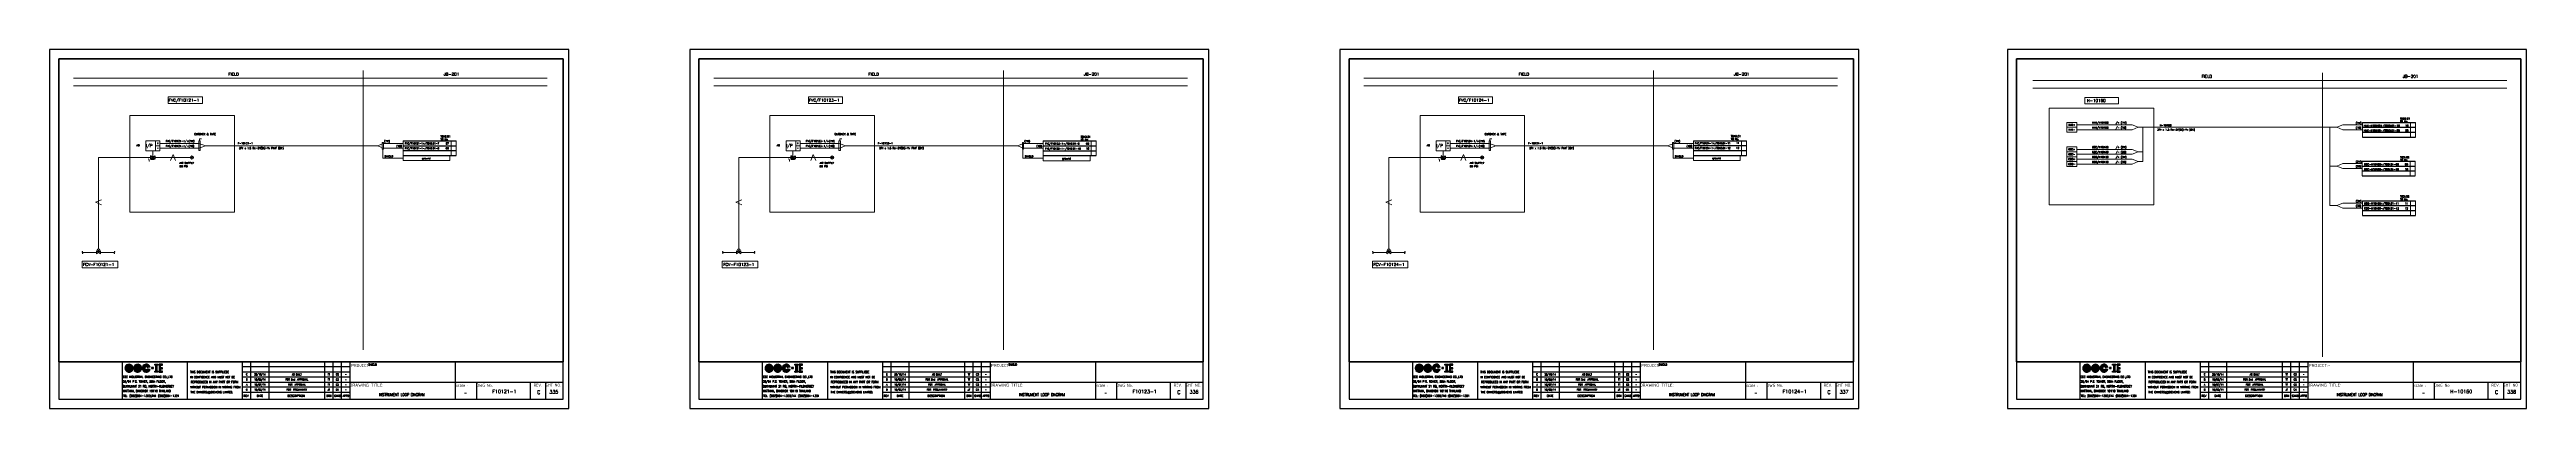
# Model space of a CAD drawing. Header units: millimetres. Extents: x -14942 to 24072, y -50285 to 2207.
# Drawn here: x 19512 to 21530, y -4885 to -4592 of the extents above; entities that cross this region are included whole.
import ezdxf
from ezdxf.enums import TextEntityAlignment as Align

# ---------------------------------------------------------------- set-up
doc = ezdxf.new("R2010")
doc.units = ezdxf.units.MM
doc.header["$MEASUREMENT"] = 0
doc.layers.get('0').update_dxf_attribs({"linetype": 'CONTINUOUS'})
for name, color, linetype in [('52049_PAPER A4$0$Frame_A1', 253, 'CONTINUOUS'), ('BORDER', 3, 'CONTINUOUS'), ('INSTRU', 4, 'CONTINUOUS'), ('INSTRUMENT', 1, 'CONTINUOUS'), ('LINE', 3, 'CONTINUOUS'), ('TEXT', 2, 'CONTINUOUS')]:
    doc.layers.add(name, color=color, linetype=linetype)
doc.styles.add('52049_PAPER A4$0$ISO Proportional', font='isocp.shx')
doc.styles.add('52049_PAPER A4$0$ROMANS', font='isocp.shx')
doc.styles.add('52049_PAPER A4$0$Romans-title', font='romans.shx')
doc.styles.add('ROMANS', font='romans')

# ---------------------------------------------------------------- blocks, each defined once
blk = doc.blocks.new('52049_PAPER A4$0$eec-ie')
at = {"layer": '52049_PAPER A4$0$Frame_A1', "color": 0, "lineweight": -3}
for p, q in [((0, 0), (0.87, 0.87)), ((0, -0.08), (0.3, 0.22)), ((0, -0.16), (0.26, 0.1)), ((0, -0.23), (0.24, 0)), ((0.01, 0.09), (0.78, 0.86)), ((0.04, 0.2), (0.68, 0.83)), ((0.09, 0.32), (0.55, 0.78)), ((0.26, 0.57), (0.3, 0.62)), ((0.34, -0.12), (1, 0.53)), ((0.35, -0.04), (0.92, 0.53)), ((0.35, -0.19), (1.07, 0.52)), ((0.36, 0.05), (0.82, 0.51)), ((0.37, -0.26), (0.66, 0.04)), ((0.39, -0.32), (0.74, 0.04)), ((0.4, 0.17), (0.7, 0.47)), ((0.41, -0.37), (0.82, 0.04)), ((1.69, 0.04), (0.64, 0.04)), ((0.65, 0.57), (0.96, 0.88)), ((0.68, -0.17), (0.9, 0.04)), ((0.76, -0.17), (0.98, 0.04)), ((0.77, 0.62), (1.03, 0.88)), ((0.84, -0.17), (1.05, 0.04)), ((0.87, 0.64), (1.1, 0.87)), ((0.87, 0.25), (1.13, 0.51)), ((0.92, -0.17), (1.13, 0.04)), ((0.95, 0.64), (1.17, 0.86)), ((0.96, 0.26), (1.19, 0.49)), ((1, -0.17), (1.21, 0.04)), ((1.03, 0.64), (1.23, 0.84)), ((1.03, 0.25), (1.24, 0.46)), ((1.07, -0.17), (1.29, 0.04)), ((1.09, 0.24), (1.29, 0.44)), ((1.1, 0.63), (1.29, 0.82)), ((1.15, 0.21), (1.34, 0.4)), ((1.15, -0.17), (1.37, 0.04)), ((1.16, 0.62), (1.35, 0.8)), ((1.19, 0.18), (1.38, 0.37)), ((1.22, 0.6), (1.4, 0.78)), ((1.22, 0.15), (1.54, 0.15)), ((1.23, -0.17), (1.44, 0.04)), ((1.25, 0.15), (1.42, 0.33)), ((1.28, 0.57), (1.45, 0.75)), ((1.31, -0.17), (1.52, 0.04)), ((1.32, 0.15), (1.46, 0.29)), ((1.33, 0.55), (1.5, 0.72)), ((1.38, 0.52), (1.54, 0.69)), ((1.39, -0.17), (1.6, 0.04)), ((1.4, 0.15), (1.49, 0.24)), ((1.42, 0.49), (1.59, 0.65)), ((1.46, 0.45), (1.63, 0.62)), ((1.46, -0.17), (1.68, 0.04)), ((1.48, 0.15), (1.52, 0.19)), ((1.5, 0.41), (1.67, 0.58)), ((1.54, 0.37), (1.71, 0.54)), ((1.54, -0.17), (1.9, 0.18)), ((1.57, 0.33), (1.74, 0.49)), ((1.6, 0.28), (1.77, 0.45)), ((1.62, -0.17), (1.91, 0.12)), ((1.63, 0.23), (1.8, 0.4)), ((1.65, 0.17), (1.83, 0.35)), ((1.67, 0.11), (1.86, 0.3)), ((1.69, 0.05), (1.88, 0.24)), ((1.7, -0.17), (1.93, 0.06)), ((2.09, -0.09), (2.37, 0.19)), ((2.1, -0.01), (2.51, 0.41)), ((2.1, -0.17), (2.34, 0.08)), ((2.11, 0.08), (2.88, 0.86)), ((2.13, 0.18), (2.78, 0.83)), ((2.18, 0.31), (2.65, 0.78)), ((2.31, 0.52), (2.45, 0.65)), ((2.44, -0.05), (3.02, 0.52)), ((2.44, -0.13), (3.1, 0.52)), ((2.45, -0.2), (2.78, 0.13)), ((2.46, 0.04), (2.93, 0.51)), ((2.46, -0.26), (2.76, 0.04)), ((2.48, -0.32), (2.84, 0.04)), ((2.49, 0.15), (2.81, 0.47)), ((2.56, 0.45), (2.97, 0.87)), ((2.72, -0.17), (2.92, 0.04)), ((2.73, 0.04), (3.79, 0.04)), ((2.77, 0.59), (3.06, 0.87)), ((2.79, -0.17), (3, 0.04)), ((2.84, 0.19), (3.17, 0.51)), ((2.87, -0.17), (3.08, 0.04)), ((2.89, 0.63), (3.13, 0.87)), ((2.95, -0.17), (3.15, 0.04)), ((2.98, 0.64), (3.2, 0.86)), ((2.98, 0.26), (3.23, 0.5)), ((3.03, -0.17), (3.23, 0.04)), ((3.06, 0.65), (3.27, 0.85)), ((3.07, 0.26), (3.29, 0.48)), ((3.11, -0.17), (3.31, 0.04)), ((3.14, 0.64), (3.33, 0.83)), ((3.14, 0.25), (3.34, 0.46)), ((3.18, -0.17), (3.39, 0.04)), ((3.2, 0.24), (3.39, 0.43)), ((3.21, 0.63), (3.39, 0.81)), ((3.25, 0.21), (3.44, 0.4)), ((3.26, -0.17), (3.47, 0.04)), ((3.27, 0.62), (3.44, 0.79)), ((3.29, 0.18), (3.48, 0.36)), ((3.62, 0.16), (3.31, 0.16)), ((3.33, 0.6), (3.5, 0.77)), ((3.34, -0.17), (3.54, 0.04)), ((3.36, 0.16), (3.52, 0.32)), ((3.38, 0.57), (3.55, 0.74)), ((3.42, -0.17), (3.62, 0.04)), ((3.43, 0.55), (3.59, 0.71)), ((3.43, 0.16), (3.55, 0.28)), ((3.48, 0.52), (3.64, 0.68)), ((3.5, -0.17), (3.7, 0.04)), ((3.51, 0.16), (3.58, 0.23)), ((3.52, 0.48), (3.68, 0.64)), ((3.57, 0.45), (3.72, 0.61)), ((3.57, -0.17), (3.78, 0.04)), ((3.59, 0.16), (3.61, 0.18)), ((3.6, 0.41), (3.76, 0.57)), ((3.64, 0.37), (3.8, 0.53)), ((3.65, -0.17), (3.99, 0.17)), ((3.67, 0.32), (3.83, 0.48)), ((3.7, 0.27), (3.87, 0.44)), ((3.73, 0.22), (3.9, 0.39)), ((3.73, -0.17), (4, 0.11)), ((3.75, 0.17), (3.92, 0.34)), ((3.77, 0.11), (3.95, 0.28)), ((3.79, 0.05), (3.97, 0.23)), ((3.81, -0.17), (4.02, 0.04)), ((4.18, -0.03), (4.57, 0.36)), ((4.18, -0.11), (4.47, 0.18)), ((4.18, -0.18), (4.43, 0.07)), ((4.19, 0.06), (5, 0.86)), ((4.21, 0.16), (4.9, 0.84)), ((4.25, 0.28), (4.78, 0.8)), ((4.34, 0.45), (4.61, 0.71)), ((4.53, -0.15), (5.2, 0.53)), ((4.53, -0.07), (5.13, 0.53)), ((4.54, 0.02), (5.04, 0.52)), ((4.54, -0.22), (4.86, 0.1)), ((4.57, 0.12), (4.93, 0.49)), ((4.69, 0.48), (5.08, 0.87)), ((4.69, 0.32), (4.73, 0.37)), ((4.88, 0.59), (5.16, 0.88)), ((4.96, 0.2), (5.27, 0.52)), ((4.99, 0.63), (5.24, 0.87)), ((5.08, 0.64), (5.31, 0.86)), ((5.09, 0.25), (5.33, 0.5)), ((5.16, 0.64), (5.37, 0.85)), ((5.17, 0.26), (5.39, 0.48)), ((5.24, 0.64), (5.43, 0.83)), ((5.24, 0.25), (5.44, 0.46)), ((5.3, 0.63), (5.49, 0.82)), ((5.3, 0.23), (5.49, 0.43)), ((5.35, 0.2), (5.54, 0.39)), ((5.37, 0.61), (5.55, 0.79)), ((5.39, 0.17), (5.58, 0.36)), ((5.4, 0.15), (5.72, 0.15)), ((5.42, 0.59), (5.6, 0.77)), ((5.46, 0.15), (5.62, 0.32)), ((5.48, 0.57), (5.65, 0.74)), ((5.53, 0.54), (5.7, 0.71)), ((5.53, 0.15), (5.65, 0.27)), ((5.58, 0.51), (5.74, 0.68)), ((5.61, 0.15), (5.68, 0.23)), ((5.62, 0.47), (5.79, 0.64)), ((5.66, 0.44), (5.83, 0.6)), ((5.69, 0.15), (5.71, 0.18)), ((5.7, 0.4), (5.87, 0.56)), ((5.73, 0.36), (5.9, 0.52)), ((5.77, 0.31), (5.94, 0.48)), ((5.8, 0.26), (5.97, 0.43)), ((5.82, 0.21), (6, 0.38)), ((5.85, 0.15), (6.02, 0.33)), ((6.09, 0.15), (5.85, 0.15)), ((5.92, 0.15), (6.05, 0.28)), ((6, 0.15), (6.07, 0.22)), ((6.08, 0.15), (6.09, 0.16)), ((6.9, 0.04), (6.46, 0.04)), ((6.46, 0.04), (6.46, -0.18)), ((6.46, -0.01), (6.51, 0.04)), ((6.46, -0.09), (6.59, 0.04)), ((6.46, -0.17), (6.66, 0.04)), ((6.52, -0.18), (6.74, 0.04)), ((6.6, -0.18), (6.82, 0.04)), ((6.68, -0.18), (6.9, 0.04)), ((6.9, -0.18), (6.9, 0.04)), ((7.23, 0.68), (7.41, 0.86)), ((7.27, 0.64), (7.49, 0.86)), ((7.35, 0.64), (7.57, 0.86)), ((7.43, 0.64), (7.65, 0.86)), ((7.5, 0.64), (7.72, 0.86)), ((7.51, 0.57), (7.8, 0.86)), ((7.51, 0.49), (7.88, 0.86)), ((7.51, 0.41), (7.96, 0.86)), ((7.51, 0.34), (7.78, 0.61)), ((7.51, 0.26), (7.78, 0.53)), ((7.51, 0.18), (7.78, 0.45)), ((7.51, 0.1), (7.78, 0.38)), ((7.51, 0.02), (7.78, 0.3)), ((7.51, -0.05), (7.78, 0.22)), ((7.51, -0.13), (7.78, 0.14)), ((7.51, -0.21), (7.78, 0.07)), ((7.82, 0.64), (8.04, 0.86)), ((7.89, 0.64), (8.06, 0.81)), ((7.97, 0.64), (8.06, 0.73)), ((8.05, 0.64), (8.06, 0.65)), ((8.33, 0.46), (8.74, 0.86)), ((8.33, 0.54), (8.66, 0.86)), ((8.33, 0.38), (8.82, 0.86)), ((8.33, 0.69), (8.5, 0.86)), ((8.33, 0.62), (8.58, 0.86)), ((8.33, 0.3), (8.61, 0.58)), ((8.33, 0.23), (8.61, 0.5)), ((8.33, 0.15), (8.61, 0.42)), ((8.33, 0.07), (8.61, 0.35)), ((8.33, -0.01), (8.61, 0.27)), ((8.33, -0.09), (8.61, 0.19)), ((8.33, -0.16), (8.61, 0.11)), ((8.33, -0.24), (8.61, 0.03)), ((8.33, -0.4), (8.74, 0.01)), ((8.33, -0.32), (8.66, 0.01)), ((8.33, -0.48), (8.82, 0.01)), ((8.67, 0.64), (8.89, 0.86)), ((8.68, -0.21), (8.9, 0.01)), ((8.75, 0.64), (8.97, 0.86)), ((8.75, -0.21), (8.97, 0.01)), ((8.83, 0.64), (9.05, 0.86)), ((8.83, -0.21), (9.05, 0.01)), ((8.91, 0.64), (9.11, 0.84)), ((8.99, 0.64), (9.11, 0.76)), ((9.06, 0.64), (9.11, 0.69)), ((0.02, -0.3), (0.23, -0.08)), ((0.03, -0.36), (0.23, -0.16)), ((0.05, -0.42), (0.24, -0.23)), ((0.07, -0.47), (0.26, -0.29)), ((0.1, -0.53), (0.27, -0.35)), ((0.12, -0.58), (0.3, -0.4)), ((0.15, -0.63), (0.32, -0.46)), ((0.19, -0.67), (0.35, -0.5)), ((0.22, -0.72), (0.39, -0.55)), ((0.26, -0.76), (0.42, -0.59)), ((0.3, -0.8), (0.46, -0.63)), ((0.34, -0.83), (0.5, -0.67)), ((0.38, -0.87), (0.55, -0.7)), ((0.42, -0.9), (0.59, -0.73)), ((0.44, -0.42), (0.64, -0.22)), ((0.47, -0.47), (0.66, -0.27)), ((0.47, -0.93), (0.65, -0.76)), ((0.5, -0.51), (0.69, -0.32)), ((0.52, -0.96), (0.7, -0.78)), ((0.54, -0.55), (0.73, -0.36)), ((0.58, -0.59), (0.78, -0.39)), ((0.58, -0.98), (0.76, -0.8)), ((0.62, -0.17), (1.94, -0.17)), ((0.63, -0.62), (0.83, -0.42)), ((0.63, -1.01), (0.82, -0.82)), ((0.68, -0.65), (0.89, -0.44)), ((0.69, -1.03), (0.89, -0.83)), ((0.73, -0.67), (0.96, -0.45)), ((0.75, -1.04), (0.96, -0.83)), ((0.79, -0.69), (1.04, -0.44)), ((0.82, -1.05), (1.04, -0.83)), ((0.85, -0.71), (1.19, -0.37)), ((0.89, -1.06), (1.14, -0.81)), ((0.92, -0.72), (1.29, -0.34)), ((0.96, -1.07), (1.25, -0.77)), ((1, -0.72), (1.37, -0.34)), ((1.04, -1.06), (1.76, -0.34)), ((1.09, -0.71), (1.45, -0.34)), ((1.13, -1.05), (1.84, -0.34)), ((1.2, -0.67), (1.53, -0.34)), ((1.54, -0.34), (1.22, -0.34)), ((1.23, -1.03), (1.9, -0.36)), ((1.35, -0.99), (1.86, -0.48)), ((1.53, -0.88), (1.76, -0.66)), ((1.65, -0.38), (1.68, -0.34)), ((1.91, -0.34), (1.66, -0.34)), ((1.78, -0.17), (1.94, -0.01)), ((1.85, -0.17), (1.94, -0.09)), ((1.93, -0.17), (1.94, -0.17)), ((2.1, -0.24), (2.32, -0.02)), ((2.11, -0.3), (2.32, -0.1)), ((2.13, -0.36), (2.32, -0.17)), ((2.15, -0.42), (2.33, -0.24)), ((2.17, -0.48), (2.35, -0.3)), ((2.2, -0.53), (2.37, -0.36)), ((2.22, -0.58), (2.39, -0.42)), ((2.25, -0.63), (2.42, -0.47)), ((2.29, -0.68), (2.45, -0.51)), ((2.32, -0.72), (2.48, -0.56)), ((2.36, -0.76), (2.52, -0.6)), ((2.4, -0.8), (2.56, -0.64)), ((2.44, -0.84), (2.6, -0.68)), ((2.48, -0.87), (2.64, -0.71)), ((2.51, -0.38), (2.71, -0.17)), ((2.53, -0.9), (2.69, -0.74)), ((2.54, -0.43), (2.73, -0.23)), ((2.57, -0.47), (2.76, -0.28)), ((2.58, -0.93), (2.74, -0.77)), ((2.6, -0.51), (2.79, -0.33)), ((2.63, -0.96), (2.8, -0.79)), ((2.64, -0.55), (2.83, -0.37)), ((2.68, -0.98), (2.86, -0.81)), ((2.69, -0.59), (2.87, -0.4)), ((4.02, -0.17), (2.71, -0.17)), ((2.73, -0.62), (2.93, -0.43)), ((2.74, -1.01), (2.92, -0.82)), ((2.78, -0.65), (2.99, -0.44)), ((2.8, -1.02), (2.99, -0.83)), ((2.84, -0.67), (3.06, -0.45)), ((2.86, -1.04), (3.06, -0.84)), ((2.9, -0.69), (3.14, -0.44)), ((2.92, -1.05), (3.14, -0.83)), ((2.96, -0.7), (3.32, -0.35)), ((2.99, -1.06), (3.24, -0.81)), ((3.03, -0.71), (3.39, -0.35)), ((3.07, -1.06), (3.36, -0.77)), ((3.11, -0.71), (3.47, -0.35)), ((3.15, -1.06), (3.86, -0.35)), ((3.2, -0.7), (3.55, -0.35)), ((3.24, -1.04), (3.94, -0.35)), ((3.31, -0.35), (3.62, -0.35)), ((3.32, -0.65), (3.62, -0.36)), ((3.35, -1.02), (3.98, -0.38)), ((3.48, -0.97), (3.93, -0.51)), ((3.74, -0.39), (3.78, -0.35)), ((3.76, -0.35), (3.99, -0.35)), ((3.89, -0.17), (4.02, -0.03)), ((3.96, -0.17), (4.03, -0.11)), ((4.19, -0.25), (4.42, -0.03)), ((4.21, -0.32), (4.41, -0.11)), ((4.22, -0.38), (4.42, -0.18)), ((4.24, -0.44), (4.43, -0.25)), ((4.26, -0.49), (4.45, -0.31)), ((4.29, -0.54), (4.47, -0.37)), ((4.32, -0.59), (4.49, -0.42)), ((4.35, -0.64), (4.52, -0.47)), ((4.38, -0.69), (4.55, -0.52)), ((4.42, -0.73), (4.58, -0.56)), ((4.45, -0.77), (4.62, -0.6)), ((4.49, -0.81), (4.66, -0.64)), ((4.53, -0.84), (4.7, -0.68)), ((4.56, -0.28), (4.8, -0.03)), ((4.58, -0.33), (4.8, -0.11)), ((4.58, -0.88), (4.75, -0.71)), ((4.6, -0.39), (4.81, -0.18)), ((4.62, -0.91), (4.8, -0.74)), ((4.63, -0.44), (4.83, -0.24)), ((4.66, -0.48), (4.86, -0.29)), ((4.67, -0.94), (4.85, -0.77)), ((4.7, -0.52), (4.89, -0.33)), ((4.72, -0.97), (4.9, -0.79)), ((4.74, -0.56), (4.93, -0.37)), ((4.78, -0.6), (4.98, -0.4)), ((4.78, -0.99), (4.96, -0.81)), ((4.83, -0.63), (5.03, -0.43)), ((4.83, -1.01), (5.03, -0.82)), ((4.88, -0.66), (5.09, -0.44)), ((4.89, -1.03), (5.1, -0.83)), ((4.93, -0.68), (5.17, -0.45)), ((4.96, -1.05), (5.17, -0.83)), ((4.99, -0.7), (5.26, -0.43)), ((5.02, -1.06), (5.26, -0.82)), ((5.06, -0.71), (5.43, -0.34)), ((5.09, -1.06), (5.36, -0.8)), ((5.13, -0.72), (5.5, -0.34)), ((5.17, -1.07), (5.49, -0.75)), ((5.21, -0.71), (5.58, -0.34)), ((5.25, -1.06), (5.97, -0.34)), ((5.3, -0.7), (5.66, -0.34)), ((5.35, -1.05), (6.05, -0.34)), ((5.72, -0.34), (5.4, -0.34)), ((5.43, -0.65), (5.71, -0.37)), ((5.45, -1.02), (6.07, -0.4)), ((5.58, -0.96), (6.02, -0.53)), ((5.81, -0.43), (5.89, -0.34)), ((5.85, -0.34), (6.09, -0.34)), ((6.46, -0.18), (6.9, -0.18)), ((6.75, -0.18), (6.9, -0.04)), ((6.83, -0.18), (6.9, -0.12)), ((7.23, -0.95), (7.34, -0.84)), ((7.23, -0.88), (7.26, -0.84)), ((7.23, -1.03), (7.42, -0.84)), ((7.28, -1.07), (7.5, -0.84)), ((7.35, -1.07), (7.78, -0.64)), ((7.43, -1.07), (7.78, -0.71)), ((7.51, -0.29), (7.78, -0.01)), ((7.51, -0.37), (7.78, -0.09)), ((7.51, -0.44), (7.78, -0.17)), ((7.51, -0.52), (7.78, -0.25)), ((7.51, -0.6), (7.78, -0.32)), ((7.51, -0.68), (7.78, -0.4)), ((7.51, -0.76), (7.78, -0.48)), ((7.51, -0.83), (7.78, -0.56)), ((7.51, -1.07), (7.78, -0.79)), ((7.59, -1.07), (7.81, -0.84)), ((7.67, -1.07), (7.89, -0.84)), ((7.74, -1.07), (7.96, -0.84)), ((7.82, -1.07), (8.04, -0.84)), ((7.9, -1.07), (8.06, -0.91)), ((7.98, -1.07), (8.06, -0.98)), ((8.06, -1.07), (8.06, -1.06)), ((8.33, -0.55), (8.61, -0.28)), ((8.33, -0.63), (8.61, -0.36)), ((8.33, -0.71), (8.61, -0.43)), ((8.33, -0.79), (8.61, -0.51)), ((8.33, -0.86), (8.61, -0.59)), ((8.33, -0.94), (8.61, -0.67)), ((8.33, -1.02), (8.61, -0.75)), ((8.37, -1.07), (8.61, -0.82)), ((8.45, -1.07), (8.67, -0.84)), ((8.52, -1.07), (8.74, -0.84)), ((8.6, -1.07), (8.82, -0.84)), ((8.68, -1.07), (8.9, -0.84)), ((8.76, -1.07), (8.98, -0.84)), ((8.84, -1.07), (9.06, -0.84)), ((8.91, -0.21), (9.11, -0.02)), ((8.91, -1.07), (9.11, -0.87)), ((8.99, -0.21), (9.11, -0.09)), ((8.99, -1.07), (9.11, -0.95)), ((9.07, -0.21), (9.11, -0.17)), ((9.07, -1.07), (9.11, -1.03))]:
    blk.add_line(p, q, dxfattribs=at)
for points in [[(7.23, 0.86), (8.06, 0.86), (8.06, 0.64), (7.78, 0.64), (7.78, -0.84), (8.06, -0.84), (8.06, -1.07), (7.23, -1.07), (7.23, -0.84), (7.51, -0.84), (7.51, 0.64), (7.23, 0.64)], [(8.61, 0.01), (8.61, 0.64), (9.11, 0.64), (9.11, 0.86), (8.33, 0.86), (8.33, -1.07), (9.11, -1.07), (9.11, -0.84), (8.61, -0.84), (8.61, -0.21), (9.11, -0.21), (9.11, 0.01)]]:
    blk.add_lwpolyline(points, close=True, dxfattribs=at)
for centre, radius, start, end in [((0.97, -0.09), 0.972, 355.3439, 345.14659), ((0.97, -0.09), 0.737, 10.52425, 340.25595), ((0.97, -0.09), 0.623, 23.56973, 336.43027), ((0.97, -0.09), 0.354, 44.78756, 157.61069), ((3.06, -0.09), 0.967, 355.6074, 344.77468), ((3.06, -0.09), 0.742, 10.07657, 339.99371), ((3.06, -0.09), 0.618, 24.25452, 335.74548), ((3.06, -0.09), 0.358, 45.10959, 158.75786), ((5.15, -0.09), 0.972, 14.85341, 345.14659), ((5.15, -0.09), 0.737, 19.74405, 340.25595), ((5.15, -0.09), 0.623, 23.56973, 336.43027), ((5.15, -0.09), 0.354, 44.78756, 315.21244), ((0.97, -0.09), 0.354, 192.89006, 315.21244), ((3.06, -0.09), 0.358, 191.9242, 314.89041)]:
    blk.add_arc(centre, radius, start, end, dxfattribs=at)
blk = doc.blocks.new('52049_PAPER A4$0$eec logo')
at = {"color": 7, "xscale": 2.786697286423482, "yscale": 2.786697286423482, "zscale": 2.786697286423482}
blk.add_blockref('52049_PAPER A4$0$eec-ie', (50, 25.9), dxfattribs=at)
blk = doc.blocks.new('A$C089E5181')
at = {"color": 3}
for p, q in [((-415.5, 38), (-4.5, 38)), ((-363.9, 38), (-363.9, 7.5)), ((-310.8, 38), (-310.8, 7.5)), ((-265.7, 7.5), (-265.7, 38)), ((-258.9, 7.5), (-258.9, 38)), ((-244.1, 7.5), (-244.1, 38)), ((-198.8, 7.5), (-198.8, 38)), ((-191.9, 7.5), (-191.9, 38)), ((-185.1, 7.5), (-185.1, 38)), ((-178.2, 38), (-178.2, 7.5)), ((-178.2, 21.5), (-4.5, 21.5)), ((-92.4, 38), (-92.4, 7.5)), ((-75.1, 21.5), (-75.1, 7.5)), ((-31.4, 21.5), (-31.4, 7.5)), ((-18.8, 21.5), (-18.8, 7.5)), ((-265.7, 13.2), (-178.2, 13.2))]:
    blk.add_line(p, q, dxfattribs=at)
at = {"color": 1}
for p, q in [((-178.2, 33.9), (-265.7, 33.9)), ((-265.7, 29.7), (-178.2, 29.7)), ((-178.2, 25.6), (-265.7, 25.6)), ((-265.7, 21.5), (-178.2, 21.5)), ((-178.2, 17.3), (-265.7, 17.3))]:
    blk.add_line(p, q, dxfattribs=at)
at = {"color": 7}
for p, q in [((-4.5, 38), (-96.4, 38)), ((-92.4, 38), (-92.4, 19.9))]:
    blk.add_line(p, q, dxfattribs=at)
blk.add_lwpolyline([(0, 0), (0, 292.5), (-423, 292.5), (-423, 0)], close=True, dxfattribs=at)
blk.add_lwpolyline([(-415.5, 285), (-4.5, 285), (-4.5, 38), (-415.5, 38)], close=True)
at = {"color": 3}
blk.add_lwpolyline([(-4.5, 7.5), (-4.5, 285), (-415.5, 285), (-415.5, 7.5)], close=True, dxfattribs=at)
at = {"color": 2}
blk.add_circle((-293.1, 13), 1.05, dxfattribs=at)
at = {"color": 3, "xscale": 1.200000000000001, "yscale": 1.200000000000001, "zscale": 1.200000000000001}
blk.add_blockref('52049_PAPER A4$0$eec logo', (-421.5, 2), dxfattribs=at)
at = {"color": 2, "style": '52049_PAPER A4$0$Romans-title'}
for s, height, width, p in [('36/94 P.S. TOWER, 28th FLOOR,', 1.75, 0.9, (-363.5, 21, -1.8)), ('EEC INDUSTRIAL ENGINEERING CO.,LTD', 1.75, 0.9, (-363.3, 24.8)), ('SUKHUMVIT 21 RD, NORTH-KLONGTOEY', 1.75, 0.9, (-363.5, 17.1, -1.8)), ('WATTANA, BANGKOK 10110 THAILAND ', 1.75, 0.9, (-363.3, 13.3, -1.8)), ('TEL: (662)664-1300,FAX :(662)664-1301', 1.75, 0.9, (-363.1, 9.4, -1.8)), ('DRN', 1.65, 0.8, (-197.4, 9.5)), ('CHKD', 1.65, 0.8, (-191, 9.5)), ('APPD', 1.65, 0.8, (-184.1, 9.5))]:
    blk.add_text(s, height=height, dxfattribs=dict(at, width=width)).set_placement(p)
at = {"color": 2, "style": '52049_PAPER A4$0$Romans-title', "width": 0.8}
for s, p in [('THIS DOCUMENT IS SUPPLIEDE', (-292.6, 29.7)), ('IN CONFIDENCE AND MUST NOT BE', (-290.2, 25.5)), (' REPRODUCED IN ANY PART OR FORM', (-289.1, 21.5)), ('THE OWNERS   SIEMENS LIMITED. ', (-290.3, 13.2)), (' WITHOUT PERMISSION IN WRITING FROM ', (-287.9, 17.3))]:
    blk.add_text(s, height=1.75, dxfattribs=at).set_placement(p, align=Align.MIDDLE)
at = {"color": 2}
for s, height, style, width, p in [('C', 1.5, '52049_PAPER A4$0$Romans-title', 0.8, (-262.3, 27.7)), ('B', 1.5, '52049_PAPER A4$0$Romans-title', 0.8, (-262.3, 23.5)), ('28/10/14', 1.5, '52049_PAPER A4$0$Romans-title', 0.8, (-251.5, 27.7)), ('10/09/14', 1.5, '52049_PAPER A4$0$Romans-title', 0.8, (-251.5, 23.5)), ('10/07/14', 1.5, '52049_PAPER A4$0$Romans-title', 0.8, (-251.5, 19.4)), ('FOR 2nd  APPROVAL', 1.5, '52049_PAPER A4$0$Romans-title', 0.8, (-221.5, 23.5)), ('AS BUILT', 1.5, '52049_PAPER A4$0$Romans-title', 0.8, (-221.5, 27.7)), ('TT', 1.5, '52049_PAPER A4$0$Romans-title', 0.8, (-195.4, 27.7)), ('TT', 1.5, '52049_PAPER A4$0$Romans-title', 0.8, (-195.4, 23.5)), ('CS', 1.5, '52049_PAPER A4$0$Romans-title', 0.8, (-188.5, 27.7)), ('CS', 1.5, '52049_PAPER A4$0$Romans-title', 0.8, (-188.5, 23.5)), ('-', 1.5, '52049_PAPER A4$0$Romans-title', 0.8, (-181.6, 27.7)), ('-', 1.5, '52049_PAPER A4$0$Romans-title', 0.8, (-181.6, 23.5)), ('REV.', 2.48, '52049_PAPER A4$0$ROMANS', 0.9, (-25.2, 19)), ('SHT NO.', 2.48, '52049_PAPER A4$0$ROMANS', 0.9, (-12.6, 19)), ('A', 1.5, '52049_PAPER A4$0$Romans-title', 0.8, (-262.3, 19.4)), ('0', 1.5, '52049_PAPER A4$0$Romans-title', 0.8, (-262.3, 15.3)), ('18/03/14', 1.5, '52049_PAPER A4$0$Romans-title', 0.8, (-251.5, 15.3)), ('FOR  PRELIMINARY', 1.5, '52049_PAPER A4$0$Romans-title', 0.8, (-221.5, 15.3)), ('FOR  APPROVAL', 1.5, '52049_PAPER A4$0$Romans-title', 0.8, (-221.5, 19.4)), ('TT', 1.5, '52049_PAPER A4$0$Romans-title', 0.8, (-195.4, 19.4)), ('JT', 1.5, '52049_PAPER A4$0$Romans-title', 0.8, (-195.4, 15.3)), ('CS', 1.5, '52049_PAPER A4$0$Romans-title', 0.8, (-188.5, 19.4)), ('CK', 1.5, '52049_PAPER A4$0$Romans-title', 0.8, (-188.5, 15.3)), ('-', 1.5, '52049_PAPER A4$0$Romans-title', 0.8, (-181.6, 19.4)), ('-', 1.5, '52049_PAPER A4$0$Romans-title', 0.8, (-181.6, 15.3)), ('Scale :', 2.48, '52049_PAPER A4$0$ROMANS', 0.9, (-87.1, 18.8)), ('-', 2.25, '52049_PAPER A4$0$Romans-title', 0.8, (-84, 12.5)), ('DWG No.', 2.48, '52049_PAPER A4$0$ROMANS', 0.9, (-68.6, 18.8)), ('C', 3, '52049_PAPER A4$0$Romans-title', 0.8, (-24.4, 13.2))]:
    blk.add_text(s, height=height, dxfattribs=dict(at, style=style, width=width)).set_placement(p, align=Align.MIDDLE_CENTER)
at = {"color": 2, "style": '52049_PAPER A4$0$ISO Proportional'}
for s, height, p in [('DRAWING TITLE:', 2.482, (-164.8, 19)), ('PROJECT:-', 2.48, (-168.6, 35))]:
    blk.add_text(s, height=height, dxfattribs=at).set_placement(p, align=Align.MIDDLE_CENTER)
at = {"color": 2, "style": '52049_PAPER A4$0$Romans-title'}
blk.add_text('C', height=1.19, dxfattribs=at).set_placement((-293.1, 13), align=Align.MIDDLE)
for s, height, p in [('REV', 1.65, (-264.9, 9.5)), ('DATE', 1.65, (-254.2, 9.5)), ('DESCRIPTION', 1.655, (-229.2, 9.5))]:
    blk.add_text(s, height=height, dxfattribs=at).set_placement(p)
at = {"layer": 'TEXT', "style": 'ROMANS', "width": 0.8}
blk.add_text('INSTRUMENT LOOP DIAGRAM ', height=2.25, dxfattribs=at).set_placement((-135.3, 11.2), align=Align.MIDDLE_CENTER)
blk = doc.blocks.new('V-3WAY')
at = {"color": 3, "linetype": 'Continuous'}
for points in [[(1.75, -1.25), (-1.75, 1.25), (-1.75, -1.25), (1.75, 1.25)], [(1.25, -1.75), (-1.25, -1.75), (0, 0)]]:
    blk.add_lwpolyline(points, close=True, dxfattribs=at)
blk = doc.blocks.new('40BK')
at = {"color": 1, "style": 'ROMANS'}
blk.add_text('~', height=2, dxfattribs=at).set_placement((0, 0.2), align=Align.MIDDLE_CENTER)
blk = doc.blocks.new('Box')
at = {"layer": 'INSTRU', "color": 7, "lineweight": 13}
for p, q in [((660.5, -1853.3), (660.5, -1865.3)), ((699.6, -1853.3), (699.6, -1865.3)), ((703.7, -1853.3), (703.7, -1865.3))]:
    blk.add_line(p, q, dxfattribs=at)
at = {"layer": 'INSTRUMENT', "color": 7}
for p, q in [((660.5, -1853.3), (703.7, -1853.3)), ((660.5, -1857.3), (703.7, -1857.3)), ((660.5, -1861.3), (703.7, -1861.3)), ((660.5, -1865.3), (703.7, -1865.3))]:
    blk.add_line(p, q, dxfattribs=at)
blk = doc.blocks.new('AA')
at = {"layer": 'INSTRU', "color": 7, "lineweight": 13}
for p, q in [((660.4, -1836.1), (674.5, -1836.1)), ((660.4, -1836.1), (660.4, -1840.1)), ((667.7, -1836.1), (698.6, -1836.1)), ((698.6, -1836.1), (698.6, -1840.1)), ((660.4, -1840.1), (698.6, -1840.1))]:
    blk.add_line(p, q, dxfattribs=at)
at = {"layer": 'TEXT', "color": 7, "lineweight": 13, "style": 'ROMANS'}
blk.add_text('ground', height=1.5, dxfattribs=at).set_placement((675.9, -1839.1))

msp = doc.modelspace()

# ---------------------------------------------------------------- linework, layer by layer
at = {"color": 7, "lineweight": 13}
for p, q in [((19550.2, -4756.1), (19553.7, -4758.6)), ((19550.2, -4758.6), (19553.7, -4756.1)), ((19550.2, -4756.1), (19550.2, -4758.6)), ((19550.9, -4755.5), (19553, -4755.5)), ((19552, -4757.4), (19552, -4755.5)), ((19553.7, -4756.1), (19553.7, -4758.6)), ((20071.9, -4756.1), (20075.4, -4758.6)), ((20071.9, -4758.6), (20075.4, -4756.1)), ((20071.9, -4756.1), (20071.9, -4758.6)), ((20072.6, -4755.5), (20074.7, -4755.5)), ((20073.7, -4757.4), (20073.7, -4755.5)), ((20075.4, -4756.1), (20075.4, -4758.6)), ((20601.7, -4756.1), (20605.2, -4758.6)), ((20601.7, -4758.6), (20605.2, -4756.1)), ((20601.7, -4756.1), (20601.7, -4758.6)), ((20602.4, -4755.5), (20604.5, -4755.5)), ((20603.4, -4757.4), (20603.4, -4755.5)), ((20605.2, -4756.1), (20605.2, -4758.6))]:
    msp.add_line(p, q, dxfattribs=at)
for centre in [(19628.1, -4680), (20149.8, -4680), (20679.5, -4680)]:
    msp.add_circle(centre, 1.25, dxfattribs=at)
at = {"layer": 'BORDER', "color": 7, "lineweight": 13}
for p, q in [((19531.6, -4615.4), (19917.7, -4615.4)), ((19531.6, -4621.7), (19917.7, -4621.7)), ((20053.3, -4615.4), (20439.3, -4615.4)), ((20053.3, -4621.7), (20439.3, -4621.7)), ((20583.1, -4615.4), (20969.1, -4615.4)), ((20583.1, -4621.7), (20969.1, -4621.7)), ((21128.3, -4617.2), (21514.4, -4617.2)), ((21128.3, -4623.5), (21514.4, -4623.5))]:
    msp.add_line(p, q, dxfattribs=at)
at = {"layer": 'BORDER', "color": 7, "lineweight": 13, "ltscale": 2.5}
for p, q in [((19767.7, -4609.1), (19767.7, -4836.7)), ((20289.3, -4609.1), (20289.3, -4836.7)), ((20819.1, -4609.1), (20819.1, -4836.7)), ((21364.4, -4610.9), (21364.4, -4842.4))]:
    msp.add_line(p, q, dxfattribs=at)
at = {"layer": 'INSTRU', "color": 7, "lineweight": 13}
for p, q in [((21156, -4651.4), (21164, -4651.4)), ((21156, -4651.4), (21156, -4655.4)), ((21156, -4655.4), (21164, -4655.4)), ((21156, -4655.4), (21156, -4659.4)), ((21156, -4659.4), (21164, -4659.4)), ((21156, -4659.4), (21164, -4659.4)), ((21156, -4659.4), (21164, -4659.4)), ((21164, -4651.4), (21164, -4655.4)), ((21164, -4655.4), (21164, -4659.4)), ((19590.5, -4666.5), (19602, -4666.5)), ((19590.5, -4666.5), (19590.5, -4674.5)), ((19590.5, -4674.5), (19602, -4674.5)), ((19594, -4674.5), (19602, -4674.5)), ((19598.5, -4666.5), (19598.5, -4674.5)), ((19598.5, -4670.5), (19602, -4670.5)), ((19602, -4666.5), (19602, -4670.5)), ((19602, -4670.5), (19602, -4674.5)), ((20112.2, -4666.5), (20123.7, -4666.5)), ((20112.2, -4666.5), (20112.2, -4674.5)), ((20112.2, -4674.5), (20123.7, -4674.5)), ((20115.7, -4674.5), (20123.7, -4674.5)), ((20120.2, -4666.5), (20120.2, -4674.5)), ((20120.2, -4670.5), (20123.7, -4670.5)), ((20123.7, -4666.5), (20123.7, -4670.5)), ((20123.7, -4670.5), (20123.7, -4674.5)), ((20641.9, -4666.5), (20653.4, -4666.5)), ((20641.9, -4666.5), (20641.9, -4674.5)), ((20641.9, -4674.5), (20653.4, -4674.5)), ((20645.4, -4674.5), (20653.4, -4674.5)), ((20649.9, -4666.5), (20649.9, -4674.5)), ((20649.9, -4670.5), (20653.4, -4670.5)), ((20653.4, -4666.5), (20653.4, -4670.5)), ((20653.4, -4670.5), (20653.4, -4674.5)), ((21156, -4671.4), (21156, -4675.4)), ((21156, -4671.4), (21164, -4671.4)), ((21156, -4675.4), (21164, -4675.4)), ((21156, -4675.4), (21156, -4679.4)), ((21156, -4679.4), (21164, -4679.4)), ((21156, -4679.4), (21156, -4683.4)), ((21156, -4679.4), (21164, -4679.4)), ((21156, -4679.4), (21164, -4679.4)), ((21164, -4671.4), (21164, -4675.4)), ((21164, -4675.4), (21164, -4679.4)), ((21164, -4679.4), (21164, -4683.4)), ((21156, -4683.4), (21164, -4683.4)), ((21156, -4683.4), (21156, -4687.4)), ((21156, -4687.4), (21164, -4687.4)), ((21164, -4683.4), (21164, -4687.4))]:
    msp.add_line(p, q, dxfattribs=at)
at = {"layer": 'LINE', "color": 7, "lineweight": 13}
for p, q in [((19608.7, -4630.5), (19636.6, -4630.5)), ((19608.7, -4630.5), (19608.7, -4636.1)), ((19608.7, -4636.1), (19636.6, -4636.1)), ((19636.6, -4630.5), (19636.6, -4636.1)), ((20130.4, -4630.5), (20158.3, -4630.5)), ((20130.4, -4630.5), (20130.4, -4636.1)), ((20130.4, -4636.1), (20158.3, -4636.1)), ((20158.3, -4630.5), (20158.3, -4636.1)), ((20660.1, -4630.5), (20688, -4630.5)), ((20660.1, -4630.5), (20660.1, -4636.1)), ((20660.1, -4636.1), (20688, -4636.1)), ((20688, -4630.5), (20688, -4636.1)), ((21170.5, -4631), (21197.9, -4631)), ((21170.5, -4631), (21170.5, -4636.2)), ((21170.5, -4636.2), (21197.9, -4636.2)), ((21197.9, -4631), (21197.9, -4636.2)), ((21164, -4653.4), (21209.1, -4653.4)), ((21164, -4657.4), (21209.1, -4657.4)), ((21214.1, -4655.4), (21209.1, -4653.4)), ((21209.1, -4657.4), (21214.1, -4655.4)), ((21214.1, -4655.4), (21375.9, -4655.4)), ((21218, -4663.4), (21218, -4655.4)), ((21370.2, -4719.2), (21370.2, -4655.4)), ((21375.9, -4655.4), (21380.9, -4653.4)), ((21375.9, -4655.4), (21380.9, -4657.4)), ((21396.8, -4653.4), (21380.9, -4653.4)), ((21396.8, -4657.4), (21380.9, -4657.4)), ((19594.5, -4680), (19552, -4680)), ((19552, -4680), (19552, -4754.5)), ((19593.3, -4682.9), (19593.3, -4682.1)), ((19596.2, -4674.5), (19596.2, -4680)), ((19598, -4680), (19626.9, -4680)), ((19602, -4668.5), (19634.1, -4668.5)), ((19602, -4672.5), (19634.1, -4672.5)), ((19612.7, -4677.5), (19610.7, -4682.5)), ((19614.7, -4682.5), (19612.7, -4677.5)), ((19633.6, -4666.4), (19633.6, -4674.4)), ((19633.6, -4666.4), (19634.9, -4666.4)), ((19633.6, -4674.4), (19634.9, -4674.4)), ((19639.1, -4670.5), (19634.1, -4668.5)), ((19634.1, -4672.5), (19639.1, -4670.5)), ((19634.3, -4666.4), (19634.3, -4664.7)), ((19634.3, -4664.7), (19635.9, -4664.7)), ((19634.9, -4666.4), (19634.9, -4674.4)), ((19639.1, -4670.5), (19771.4, -4670.5)), ((19779.2, -4670.5), (19771.4, -4670.5)), ((19779.2, -4670.5), (19784.2, -4668.5)), ((19779.2, -4670.5), (19784.2, -4672.5)), ((19784.2, -4667.9), (19783.2, -4667.9)), ((19783.2, -4667.9), (19783.2, -4673.1)), ((19784.2, -4673.1), (19783.2, -4673.1)), ((19783.7, -4673.1), (19783.7, -4680.5)), ((19800.1, -4680.5), (19783.7, -4680.5)), ((19784.2, -4667.9), (19784.2, -4673.1)), ((19800.1, -4668.5), (19784.2, -4668.5)), ((19800.1, -4672.5), (19784.2, -4672.5)), ((20116.2, -4680), (20073.7, -4680)), ((20073.7, -4680), (20073.7, -4754.5)), ((20115, -4682.9), (20115, -4682.1)), ((20117.9, -4674.5), (20117.9, -4680)), ((20119.7, -4680), (20148.5, -4680)), ((20123.7, -4668.5), (20155.8, -4668.5)), ((20123.7, -4672.5), (20155.8, -4672.5)), ((20134.4, -4677.5), (20132.4, -4682.5)), ((20136.4, -4682.5), (20134.4, -4677.5)), ((20155.3, -4666.4), (20155.3, -4674.4)), ((20155.3, -4666.4), (20156.6, -4666.4)), ((20155.3, -4674.4), (20156.6, -4674.4)), ((20160.8, -4670.5), (20155.8, -4668.5)), ((20155.8, -4672.5), (20160.8, -4670.5)), ((20156, -4666.4), (20156, -4664.7)), ((20156, -4664.7), (20157.6, -4664.7)), ((20156.6, -4666.4), (20156.6, -4674.4)), ((20160.8, -4670.5), (20293.1, -4670.5)), ((20300.8, -4670.5), (20293.1, -4670.5)), ((20300.8, -4670.5), (20305.8, -4668.5)), ((20300.8, -4670.5), (20305.8, -4672.5)), ((20305.8, -4667.9), (20304.8, -4667.9)), ((20304.8, -4667.9), (20304.8, -4673.1)), ((20305.8, -4673.1), (20304.8, -4673.1)), ((20305.3, -4673.1), (20305.3, -4680.5)), ((20321.8, -4680.5), (20305.3, -4680.5)), ((20305.8, -4667.9), (20305.8, -4673.1)), ((20321.8, -4668.5), (20305.8, -4668.5)), ((20321.8, -4672.5), (20305.8, -4672.5)), ((20645.9, -4680), (20603.4, -4680)), ((20603.4, -4680), (20603.4, -4754.5)), ((20644.8, -4682.9), (20644.8, -4682.1)), ((20647.7, -4674.5), (20647.7, -4680)), ((20649.4, -4680), (20678.3, -4680)), ((20653.4, -4668.5), (20685.6, -4668.5)), ((20653.4, -4672.5), (20685.6, -4672.5)), ((20664.2, -4677.5), (20662.2, -4682.5)), ((20666.2, -4682.5), (20664.2, -4677.5)), ((20685.1, -4666.4), (20685.1, -4674.4)), ((20685.1, -4666.4), (20686.4, -4666.4)), ((20685.1, -4674.4), (20686.4, -4674.4)), ((20690.6, -4670.5), (20685.6, -4668.5)), ((20685.6, -4672.5), (20690.6, -4670.5)), ((20685.7, -4666.4), (20685.7, -4664.7)), ((20685.7, -4664.7), (20687.4, -4664.7)), ((20686.4, -4666.4), (20686.4, -4674.4)), ((20690.6, -4670.5), (20822.8, -4670.5)), ((20830.6, -4670.5), (20822.8, -4670.5)), ((20830.6, -4670.5), (20835.6, -4668.5)), ((20830.6, -4670.5), (20835.6, -4672.5)), ((20835.6, -4667.9), (20834.6, -4667.9)), ((20834.6, -4667.9), (20834.6, -4673.1)), ((20835.6, -4673.1), (20834.6, -4673.1)), ((20835.1, -4673.1), (20835.1, -4680.5)), ((20851.5, -4680.5), (20835.1, -4680.5)), ((20835.6, -4667.9), (20835.6, -4673.1)), ((20851.5, -4668.5), (20835.6, -4668.5)), ((20851.5, -4672.5), (20835.6, -4672.5)), ((21164, -4673.4), (21209.1, -4673.4)), ((21164, -4677.4), (21209.1, -4677.4)), ((21164, -4681.4), (21209.1, -4681.4)), ((21214.1, -4675.4), (21209.1, -4673.4)), ((21209.1, -4677.4), (21214.1, -4675.4)), ((21214.1, -4683.4), (21209.1, -4681.4)), ((21214.1, -4675.4), (21218, -4675.4)), ((21218, -4675.4), (21218, -4663.4)), ((21218, -4683.4), (21218, -4675.4)), ((21164, -4685.4), (21209.1, -4685.4)), ((21209.1, -4685.4), (21214.1, -4683.4)), ((21214.1, -4683.4), (21218, -4683.4)), ((21370.2, -4687), (21375.9, -4687)), ((21375.9, -4687), (21380.9, -4685)), ((21375.9, -4687), (21380.9, -4689)), ((21396.8, -4685), (21380.9, -4685)), ((21396.8, -4689), (21380.9, -4689)), ((19554.5, -4714.5), (19549.5, -4716.5)), ((19549.5, -4716.5), (19554.5, -4718.5)), ((20076.2, -4714.5), (20071.2, -4716.5)), ((20071.2, -4716.5), (20076.2, -4718.5)), ((20606, -4714.5), (20601, -4716.5)), ((20601, -4716.5), (20606, -4718.5)), ((21370.2, -4719.2), (21375.9, -4719.2)), ((21375.9, -4719.2), (21380.9, -4717.2)), ((21375.9, -4719.2), (21380.9, -4721.2)), ((21396.8, -4717.2), (21380.9, -4717.2)), ((21396.8, -4721.2), (21380.9, -4721.2)), ((19550.2, -4757.4), (19539.1, -4757.4)), ((19553.7, -4757.4), (19564.9, -4757.4)), ((20071.9, -4757.4), (20060.8, -4757.4)), ((20075.4, -4757.4), (20086.6, -4757.4)), ((20601.7, -4757.4), (20590.5, -4757.4)), ((20605.2, -4757.4), (20616.3, -4757.4)), ((19538.6, -4764.4), (19567.6, -4764.4)), ((19538.6, -4764.4), (19538.6, -4770)), ((19538.6, -4770), (19567.6, -4770)), ((19567.6, -4764.4), (19567.6, -4770)), ((20060.2, -4764.4), (20089.3, -4764.4)), ((20060.2, -4764.4), (20060.2, -4770)), ((20060.2, -4770), (20089.3, -4770)), ((20089.3, -4764.4), (20089.3, -4770)), ((20590, -4764.4), (20619, -4764.4)), ((20590, -4764.4), (20590, -4770)), ((20590, -4770), (20619, -4770)), ((20619, -4764.4), (20619, -4770))]:
    msp.add_line(p, q, dxfattribs=at)
at = {"layer": 'LINE', "color": 7, "lineweight": 13, "ltscale": 8}
for p, q in [((21141.6, -4718.5), (21141.6, -4639.8)), ((21226.8, -4639.8), (21141.6, -4639.8)), ((21226.8, -4718.5), (21226.8, -4639.8)), ((19577.4, -4724.6), (19577.4, -4645.9)), ((19662.7, -4645.9), (19577.4, -4645.9)), ((19662.7, -4724.6), (19662.7, -4645.9)), ((20099.1, -4724.6), (20099.1, -4645.9)), ((20184.3, -4645.9), (20099.1, -4645.9)), ((20184.3, -4724.6), (20184.3, -4645.9)), ((20628.9, -4724.6), (20628.9, -4645.9)), ((20714.1, -4645.9), (20628.9, -4645.9)), ((20714.1, -4724.6), (20714.1, -4645.9)), ((21226.8, -4718.5), (21141.6, -4718.5)), ((19662.7, -4724.6), (19577.4, -4724.6)), ((20184.3, -4724.6), (20099.1, -4724.6)), ((20714.1, -4724.6), (20628.9, -4724.6))]:
    msp.add_line(p, q, dxfattribs=at)
at = {"layer": 'LINE', "color": 7, "lineweight": 13}
for centre in [(19628.1, -4680), (20149.8, -4680), (20679.5, -4680)]:
    msp.add_circle(centre, 0.4, dxfattribs=at)
for centre, radius, end in [((19592.3, -4682.1), 1, 90), ((20114, -4682.1), 1, 90), ((20643.8, -4682.1), 1, 90), ((19552, -4755.5), 1.05, 180), ((20073.7, -4755.5), 1.05, 180), ((20603.4, -4755.5), 1.05, 180)]:
    msp.add_arc(centre, radius, 0, end, dxfattribs=at)
for points in [[(19593.6, -4682.9), (19593.1, -4682.9), (19593.3, -4683.9)], [(20115.2, -4682.9), (20114.8, -4682.9), (20115, -4683.9)], [(20645, -4682.9), (20644.5, -4682.9), (20644.8, -4683.9)]]:
    msp.add_solid(points, dxfattribs=at)

# ---------------------------------------------------------------- block references
at = {"layer": 'INSTRUMENT', "color": 1}
for name, p in [('Box', (20736.4, -2798.1)), ('AA', (19139.7, -2842.4)), ('Box', (19139.7, -2813.1)), ('Box', (19661.3, -2813.2)), ('AA', (19661.4, -2842.5)), ('Box', (20191.1, -2813)), ('AA', (20191.2, -2842.3)), ('Box', (20736.2, -2829.7)), ('Box', (20736.3, -2861.9))]:
    msp.add_blockref(name, p, dxfattribs=at)
at = {"layer": 'LINE', "color": 7, "lineweight": 13}
for name, p in [('A$C089E5181', (19935.1, -4884.5)), ('A$C089E5181', (20456.7, -4884.5)), ('A$C089E5181', (20986.5, -4884.5)), ('A$C089E5181', (21530.5, -4884.5)), ('V-3WAY', (19596.2, -4680)), ('V-3WAY', (20117.9, -4680)), ('V-3WAY', (20647.7, -4680))]:
    msp.add_blockref(name, p, dxfattribs=at)
at = {"layer": 'LINE', "color": 7, "lineweight": 13, "xscale": -1, "rotation": 270}
for p in [(19538.9, -4757.4), (20060.6, -4757.4), (20590.4, -4757.4)]:
    msp.add_blockref('40BK', p, dxfattribs=at)
at = {"layer": 'LINE', "color": 7, "lineweight": 13, "rotation": 90}
for p in [(19565, -4757.4), (20086.7, -4757.4), (20616.5, -4757.4)]:
    msp.add_blockref('40BK', p, dxfattribs=at)

# ---------------------------------------------------------------- texts
at = {"layer": 'TEXT', "color": 7, "lineweight": 13, "style": 'ROMANS'}
for s, height, p in [('FIELD', 2.4, (19657.7, -4613.3)), ('JB-201', 2.4, (19833.2, -4613.3)), ('FIELD', 2.4, (20179.4, -4613.3)), ('JB-201', 2.4, (20354.9, -4613.3)), ('FIELD', 2.4, (20709.2, -4613.3)), ('JB-201', 2.4, (20884.6, -4613.3)), ('FIELD', 2.4, (21265.7, -4615.1)), ('JB-201', 2.4, (21429.7, -4615.1)), ('FVC/F10121-1', 2.4, (19609.1, -4634.5)), ('FVC/F10123-1', 2.4, (20130.8, -4634.5)), ('FVC/F10124-1', 2.4, (20660.5, -4634.5)), ('H-10160', 2.4, (21172.3, -4634.8)), ('CUTBACK & TAPE', 1.5, (19630.1, -4661.7)), ('TBAO.01 ', 1.5, (19830.6, -4663.6)), ('CUTBACK & TAPE', 1.5, (20151.8, -4661.7)), ('TBAO.01 ', 1.5, (20352.3, -4663.9)), ('CUTBACK & TAPE', 1.5, (20681.6, -4661.7)), ('TBAO.01 ', 1.5, (20882.1, -4663.4)), ('HVK/H10160', 1.5, (21176.6, -4652.4)), ('HVK/H10160', 1.5, (21176.6, -4656.4)), ('/+ (1W)', 1.5, (21195.8, -4652.4)), ('/- (1B)', 1.5, (21195.8, -4656.4)), ('3Pr x 1.5 Re-2Y(St)-Yv (BK)', 1.5, (21229.6, -4658.1)), ('H-10160', 1.5, (21231.6, -4654.5)), ('(1W)', 1.5, (21391.4, -4652.6)), ('(1B)', 1.5, (21391.4, -4656.5)), ('HVK-H10160+/TBDO.01-19', 1.5, (21398.1, -4654.8)), ('HVK-H10160-/TBDO.01-20', 1.5, (21398.1, -4658.8)), ('TBD0.01 ', 1.5, (21427.4, -4649.1)), ('TB No.', 1.5, (21427.4, -4651.4)), ('20', 1.5, (21431.7, -4658.8)), ('19', 1.5, (21431.8, -4654.8)), ('AO', 1.5, (19582.9, -4670.9)), ('I/P', 2.4, (19590.7, -4671.5)), ('+', 1.5, (19599.4, -4669.1)), ('-', 1.5, (19599.4, -4673.1)), ('FVC/F10121-1/+(1W)', 1.5, (19606.8, -4667.4)), ('FVC/F10121-1/-(1B)', 1.5, (19606.8, -4671.4)), ('F-10121-1', 1.5, (19665.5, -4669.2)), (' 2Pr x 1.5 Re-2Y(St)-Yv PiMF (BK)', 1.5, (19665.5, -4673.1)), ('(1W)', 1.5, (19784.8, -4667.5)), ('SHIELD', 1.5, (19785.1, -4679.8)), ('(1B)', 1.5, (19794.7, -4671.5)), ('FVC/F10121-1+/TBAO.01-7', 1.4, (19801.7, -4669.3)), ('FVC/F10121-1-/TBAO.01-8', 1.4, (19801.7, -4673.3)), ('TB No.', 1.5, (19830.6, -4666)), ('08', 1.5, (19834.9, -4673.3)), ('07', 1.5, (19835, -4669.3)), ('AO', 1.5, (20104.6, -4670.9)), ('I/P', 2.4, (20112.4, -4671.5)), ('+', 1.5, (20121.1, -4669.1)), ('-', 1.5, (20121.1, -4673.1)), ('FVC/F10123-1/+(1W)', 1.5, (20128.5, -4667.4)), ('FVC/F10123-1/-(1B)', 1.5, (20128.5, -4671.4)), ('F-10123-1', 1.5, (20187.1, -4669.2)), (' 2Pr x 1.5 Re-2Y(St)-Yv PiMF (BK)', 1.5, (20187.1, -4673.1)), ('(1W)', 1.5, (20306.4, -4667.5)), ('SHIELD', 1.5, (20306.8, -4679.8)), ('(1B)', 1.5, (20316.4, -4671.5)), ('FVC/F10123-1-/TBAO.01-10', 1.4, (20323.3, -4673.5)), ('FVC/F10123-1+/TBAO.01-9', 1.4, (20323.5, -4669.5)), ('TB No.', 1.5, (20352.3, -4666.2)), ('09', 1.5, (20356.7, -4669.5)), ('10', 1.5, (20356.7, -4673.5)), ('AO', 1.5, (20634.3, -4670.9)), ('I/P', 2.4, (20642.2, -4671.5)), ('+', 1.5, (20650.8, -4669.1)), ('-', 1.5, (20650.8, -4673.1)), ('FVC/F10124-1/+(1W)', 1.5, (20658.2, -4667.4)), ('FVC/F10124-1/-(1B)', 1.5, (20658.2, -4671.4)), ('F-10124-1', 1.5, (20716.9, -4669.2)), (' 2Pr x 1.5 Re-2Y(St)-Yv PiMF (BK)', 1.5, (20716.9, -4673.1)), ('(1W)', 1.5, (20836.2, -4667.5)), ('SHIELD', 1.5, (20836.5, -4679.8)), ('(1B)', 1.5, (20846.1, -4671.5)), ('FVC/F10124-1+/TBAO.01-11', 1.4, (20852.8, -4669.1)), ('FVC/F10124-1-/TBAO.01-12', 1.4, (20852.8, -4673.1)), ('TB No.', 1.5, (20882.1, -4665.7)), ('12', 1.5, (20886.4, -4673)), ('11', 1.5, (20886.5, -4669)), ('GSC/H10160', 1.5, (21176.6, -4672.4)), ('GSC/H10160', 1.5, (21176.6, -4676.4)), ('GSO/H10160', 1.5, (21176.6, -4680.4)), ('GSO/H10160', 1.5, (21176.6, -4684.4)), ('/+ (2W)', 1.5, (21195.8, -4672.4)), ('/- (2B)', 1.5, (21195.8, -4676.4)), ('/+ (3W)', 1.5, (21195.8, -4680.4)), ('/- (3B)', 1.5, (21195.8, -4684.4)), ('(2W)', 1.5, (21391.4, -4684.2)), ('TBDI.02', 1.5, (21427.5, -4680.6)), ('TB No.', 1.5, (21427.5, -4682.9)), ('AIR SUPPLY', 1.5, (19618, -4685.2)), ('80 PSI', 1.5, (19618, -4688)), ('AIR SUPPLY', 1.5, (20139.6, -4685.2)), ('80 PSI', 1.5, (20139.6, -4688)), ('AIR SUPPLY', 1.5, (20669.4, -4685.2)), ('80 PSI', 1.5, (20669.4, -4688)), ('(2B)', 1.5, (21391.4, -4688)), ('GSC-H10160+/TBDI.01-09', 1.5, (21398.2, -4686.4)), ('GSC-H10160-/TBDI.01-10', 1.5, (21398.2, -4690.4)), ('09', 1.5, (21431.4, -4686.4)), ('10', 1.5, (21431.4, -4690.4)), ('(3W)', 1.5, (21391.4, -4716.4)), ('(3B)', 1.5, (21391.4, -4720.2)), ('GSO-H10160+/TBDI.01-11', 1.5, (21398.2, -4718.3)), ('GSO-H10160-/TBDI.01-12', 1.5, (21398.2, -4722.3)), ('TBDI.02', 1.5, (21427.5, -4712.5)), ('TB No.', 1.5, (21427.5, -4714.9)), ('11', 1.5, (21431.4, -4718.3)), ('12', 1.5, (21431.4, -4722.3)), ('FCV-F10121-1', 2.4, (19539.3, -4768.4)), ('FCV-F10123-1', 2.4, (20061, -4768.4)), ('FCV-F10124-1', 2.4, (20590.8, -4768.4)), ('SHIELD', 1.5, (19771.9, -4849.5)), ('SHIELD', 1.5, (20293.5, -4849.5)), ('SHIELD', 1.5, (20823.3, -4849.5)), ('F10121-1', 2.8, (19872.9, -4872.1)), ('F10123-1', 2.8, (20394.6, -4872.1)), ('F10124-1', 2.8, (20924.4, -4872.1)), ('H-10160', 2.8, (21468.4, -4872.1))]:
    msp.add_text(s, height=height, dxfattribs=at).set_placement(p)
for s, height, p in [('HVK+', 1.5, (21160, -4653.4)), ('HVK-', 1.5, (21160, -4657.4)), ('GSC+', 1.5, (21160, -4673.4)), ('GSC-', 1.5, (21160, -4677.4)), ('GSO+', 1.5, (21160, -4681.4)), ('GSO-', 1.5, (21160, -4685.4)), ('335', 2.8, (19923, -4871)), ('336', 2.8, (20444.7, -4871)), ('337', 2.8, (20974.4, -4871)), ('338', 2.8, (21518.4, -4871))]:
    msp.add_text(s, height=height, dxfattribs=at).set_placement(p, align=Align.MIDDLE)

doc.saveas('drawing.dxf')
